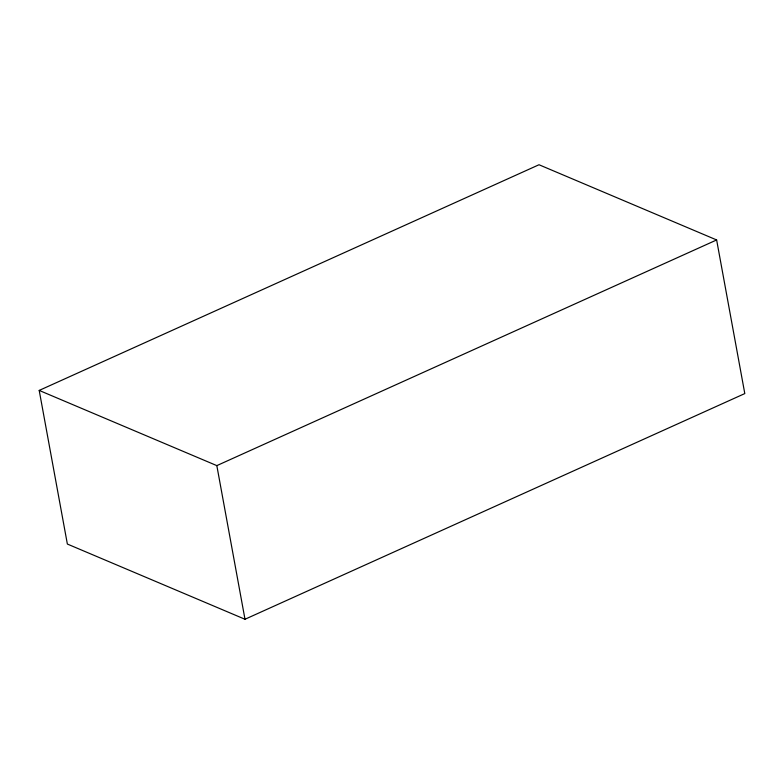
<?xml version="1.0" encoding="UTF-8"?>
<svg xmlns="http://www.w3.org/2000/svg" width="784" height="784" viewBox="0 0 784 784"><rect width="100%" height="100%" fill="white"/><g stroke="black" fill="none" stroke-linecap="round" stroke-linejoin="round"><path stroke-width="1.18" d="M39.2 390.422L539.01 164.748L716.635 239.953L744.8 393.578L244.99 619.252L67.365 544.047L39.2 390.422L216.825 465.618L716.635 239.953M216.825 465.618L244.99 619.252"/></g></svg>
